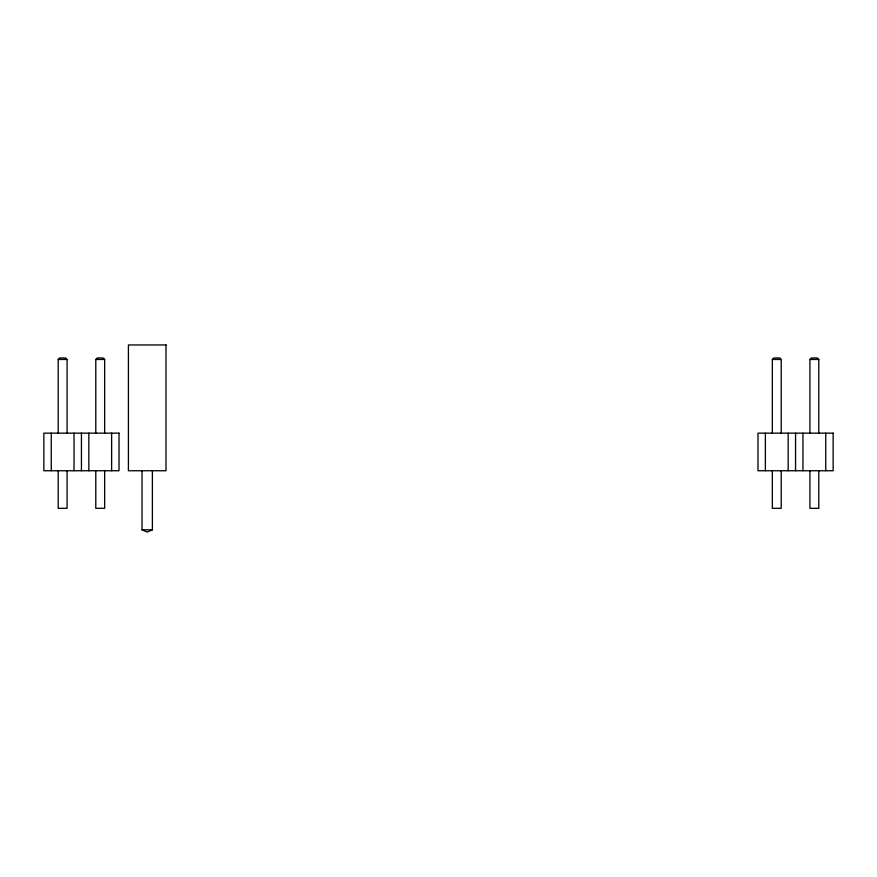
<?xml version="1.0" encoding="UTF-8"?>
<svg xmlns="http://www.w3.org/2000/svg" width="877" height="877" viewBox="0 0 877 877"><rect width="100%" height="100%" fill="white"/><g stroke="black" fill="none" stroke-linecap="round" stroke-linejoin="round"><path stroke-width="1.32" d="M58.2 433.15L58.2 359.46L59.68 357.98L65.6 357.98L67.08 359.46L67.08 433.15M95.79 433.15L95.79 359.46L97.27 357.98L103.19 357.98L104.67 359.46L104.67 433.15M772.33 433.15L772.33 359.46L773.81 357.98L779.73 357.98L781.21 359.46L781.21 433.15M809.92 433.15L809.92 359.46L811.4 357.98L817.32 357.98L818.8 359.46L818.8 433.15M152.39 470.741L152.39 529.818L147.215 532.043L142.03 529.818L142.03 470.741M58.2 359.46L67.08 359.46M95.79 359.46L104.67 359.46M772.33 359.46L781.21 359.46M809.92 359.46L818.8 359.46M142.03 529.818L152.39 529.818M825.75 433.15L825.75 470.741M818.8 470.741L818.8 508.32L809.92 508.32L809.92 470.741M802.959 433.15L802.959 470.741M795.56 433.15L795.56 470.741M788.171 433.15L788.171 470.741M781.21 470.741L781.21 508.32L772.33 508.32L772.33 470.741M765.38 433.15L765.38 470.741M111.62 433.15L111.62 470.741M104.67 470.741L104.67 508.32L95.79 508.32L95.79 470.741M88.829 433.15L88.829 470.741M81.44 433.15L81.44 470.741M74.041 433.15L74.041 470.741M67.08 470.741L67.08 508.32L58.2 508.32L58.2 470.741M51.25 433.15L51.25 470.741M166.005 344.957L128.415 344.957L128.415 470.741L166.005 470.741L166.005 344.957M119.02 433.15L43.85 433.15L43.85 470.741L119.02 470.741L119.02 433.15M833.15 433.15L757.98 433.15L757.98 470.741L833.15 470.741L833.15 433.15"/></g></svg>
